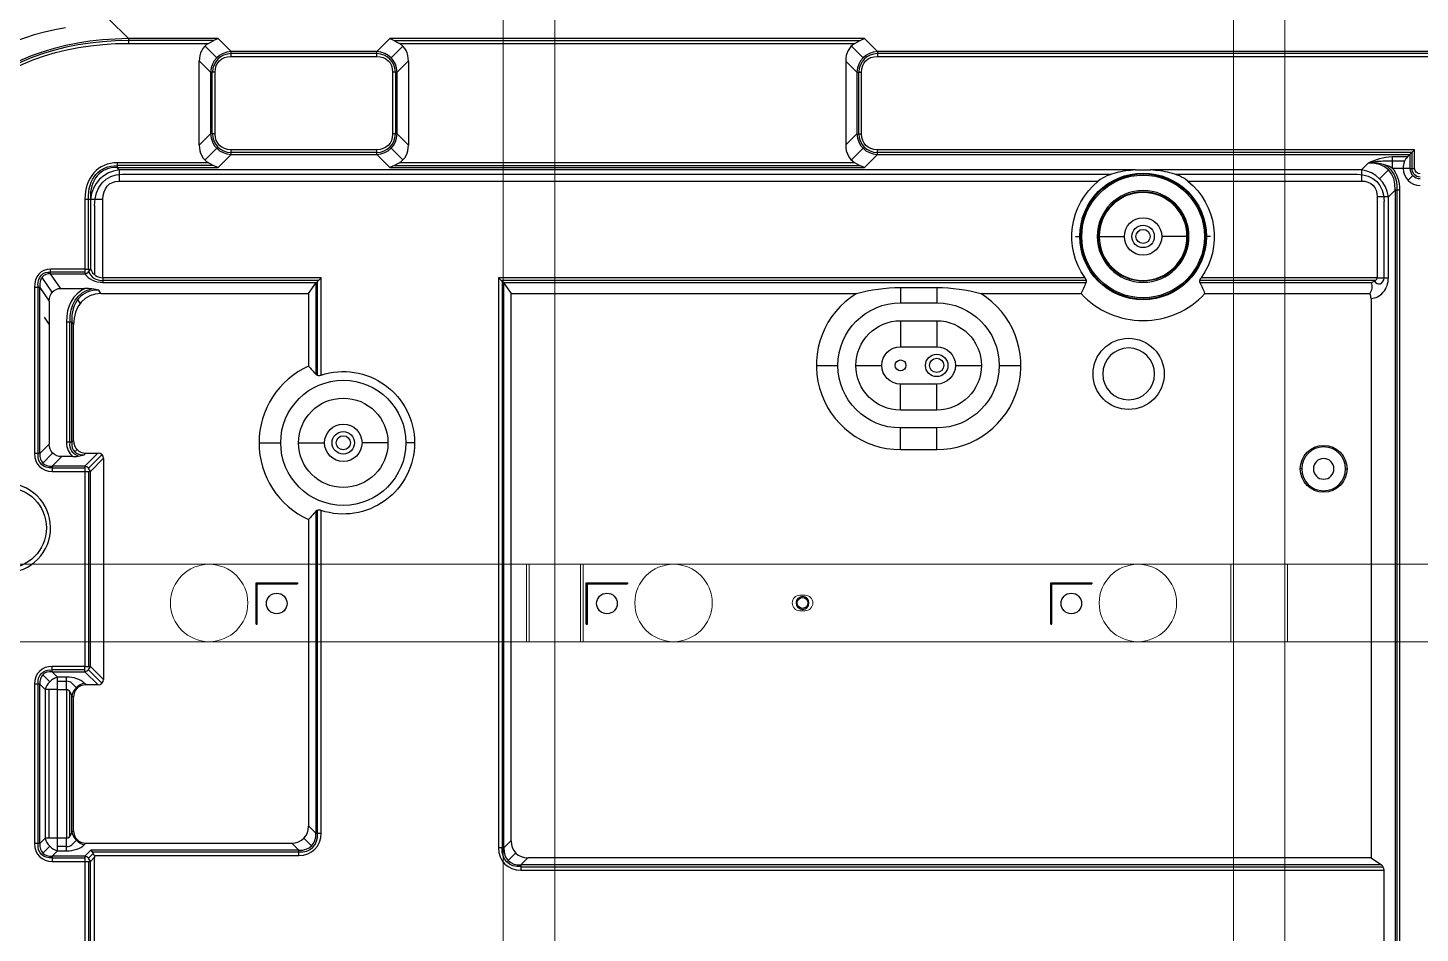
# Model space of a CAD drawing. Header units: millimetres. Extents: x 88 to 1316, y -3115 to -2187.
# Drawn here: x 261.8 to 531.7, y -2741.6 to -2566.1 of the extents above; entities that cross this region are included whole.
import ezdxf

# ---------------------------------------------------------------- set-up
doc = ezdxf.new("R2010")
doc.units = ezdxf.units.MM
doc.header["$LTSCALE"] = 46.255
doc.layers.get('0').update_dxf_attribs({"linetype": 'CONTINUOUS'})
doc.layers.add('1', color=7, linetype='CONTINUOUS', true_color=0xffffff)

# ---------------------------------------------------------------- blocks, each defined once
blk = doc.blocks.new('A$Cd3f30c15')
at = {"color": 3, "lineweight": 5}
for p, q in [((1082, 15), (0, 15)), ((171.5, 15), (171.5, 0)), ((172, 15), (172, 0)), ((182, 15), (182, 0)), ((182.5, 15), (182.5, 0)), ((308, 15), (308, 0)), ((308.5, 15), (308.5, 0)), ((318.5, 15), (318.5, 0)), ((319, 15), (319, 0)), ((224.5, 9), (225.5, 9)), ((224.5, 6), (225.5, 6)), ((1082, 0), (0, 0))]:
    blk.add_line(p, q, dxfattribs=at)
at = {"color": 3, "lineweight": 5, "extrusion": (0, 0, -1)}
for centre in [(-110, 7.5), (-200, 7.5), (-290, 7.5)]:
    blk.add_circle(centre, 7.5, dxfattribs=at)
at = {"color": 3, "lineweight": 5}
for centre, start, end in [((224.5, 7.5), 90, 270), ((225.5, 7.5), 270, 90)]:
    blk.add_arc(centre, 1.5, start, end, dxfattribs=at)
blk = doc.blocks.new('0001')
at = {"color": 1, "lineweight": 5}
for p, q in [((358.97, -2809.12), (358.97, -2305.12)), ((368.97, -2809.12), (368.97, -2305.12))]:
    blk.add_line(p, q, dxfattribs=at)

msp = doc.modelspace()

# ---------------------------------------------------------------- linework, layer by layer
at = {"layer": '1', "color": 7, "linetype": 'Continuous'}
for p, q in [((277.529, -2564.432), (281.329, -2568.233)), ((298.691, -2568.233), (281.329, -2568.233)), ((281.329, -2568.233), (281.329, -2569.152)), ((297.795, -2568.593), (281.329, -2568.593)), ((301.208, -2570.75), (298.691, -2568.233)), ((331.969, -2568.233), (329.452, -2570.75)), ((423.963, -2568.233), (331.969, -2568.233)), ((332.866, -2568.593), (423.066, -2568.593)), ((426.48, -2570.75), (423.963, -2568.233)), ((281.329, -2569.152), (296.774, -2569.152)), ((298.43, -2571.955), (296.185, -2569.71)), ((329.452, -2570.75), (301.208, -2570.75)), ((301.208, -2571.669), (301.208, -2570.75)), ((329.452, -2571.11), (301.208, -2571.11)), ((329.452, -2571.669), (329.452, -2570.75)), ((334.476, -2569.71), (332.23, -2571.955)), ((333.887, -2569.152), (422.045, -2569.152)), ((423.701, -2571.955), (421.456, -2569.71)), ((1120.085, -2570.75), (426.48, -2570.75)), ((426.48, -2570.75), (426.48, -2571.669)), ((1120.085, -2571.11), (426.48, -2571.11)), ((295.067, -2588.863), (295.067, -2572.576)), ((295.103, -2572.611), (297.225, -2574.734)), ((301.208, -2571.669), (329.452, -2571.669)), ((333.435, -2574.734), (335.558, -2572.611)), ((335.593, -2572.576), (335.593, -2588.863)), ((420.339, -2572.576), (420.339, -2588.863)), ((420.374, -2572.611), (422.497, -2574.734)), ((426.48, -2571.669), (1120.085, -2571.669)), ((297.225, -2574.734), (297.225, -2586.705)), ((298.144, -2574.734), (297.225, -2574.734)), ((297.584, -2586.705), (297.584, -2574.734)), ((298.144, -2586.705), (298.144, -2574.734)), ((332.516, -2574.734), (332.516, -2586.705)), ((333.435, -2574.734), (332.516, -2574.734)), ((333.076, -2574.734), (333.076, -2586.705)), ((333.435, -2586.705), (333.435, -2574.734)), ((422.497, -2574.734), (422.497, -2586.705)), ((422.497, -2574.734), (423.416, -2574.734)), ((422.856, -2586.705), (422.856, -2574.734)), ((423.416, -2586.705), (423.416, -2574.734)), ((297.225, -2586.705), (295.103, -2588.828)), ((298.144, -2586.705), (297.225, -2586.705)), ((333.435, -2586.705), (332.516, -2586.705)), ((335.558, -2588.828), (333.435, -2586.705)), ((422.497, -2586.705), (420.374, -2588.828)), ((422.497, -2586.705), (423.416, -2586.705)), ((298.43, -2589.484), (296.185, -2591.729)), ((329.452, -2589.77), (301.208, -2589.77)), ((301.208, -2590.689), (301.208, -2589.77)), ((329.452, -2590.329), (301.208, -2590.329)), ((329.452, -2590.689), (329.452, -2589.77)), ((334.476, -2591.729), (332.23, -2589.484)), ((423.701, -2589.484), (421.456, -2591.729)), ((530.599, -2589.77), (426.48, -2589.77)), ((426.48, -2590.689), (426.48, -2589.77)), ((529.989, -2590.329), (426.48, -2590.329)), ((529.679, -2590.689), (530.599, -2589.77)), ((530.039, -2590.379), (530.039, -2593.369)), ((530.599, -2593.369), (530.599, -2589.77)), ((296.774, -2592.287), (279.175, -2592.287)), ((279.175, -2592.287), (279.175, -2593.206)), ((297.795, -2592.846), (279.175, -2592.846)), ((298.691, -2593.206), (301.208, -2590.689)), ((301.208, -2590.689), (329.452, -2590.689)), ((329.452, -2590.689), (331.969, -2593.206)), ((332.866, -2592.846), (423.066, -2592.846)), ((422.045, -2592.287), (333.887, -2592.287)), ((423.963, -2593.206), (426.48, -2590.689)), ((426.48, -2590.689), (529.679, -2590.689)), ((521.609, -2592.367), (520.291, -2593.685)), ((528.582, -2592.007), (524.45, -2592.007)), ((529.15, -2591.168), (526.263, -2591.168)), ((526.263, -2591.168), (526.263, -2593.313)), ((529.679, -2590.689), (529.2, -2591.168)), ((529.679, -2590.689), (529.679, -2593.369)), ((279.175, -2593.206), (298.691, -2593.206)), ((279.504, -2593.685), (279.175, -2593.206)), ((476.464, -2593.685), (279.504, -2593.685)), ((279.504, -2593.685), (279.504, -2595.83)), ((280.082, -2594.525), (471.733, -2594.525)), ((331.969, -2593.206), (423.963, -2593.206)), ((520.291, -2593.685), (479.466, -2593.685)), ((484.199, -2594.525), (519.452, -2594.525)), ((520.291, -2593.685), (520.291, -2595.83)), ((525.526, -2593.659), (523.799, -2595.387)), ((526.263, -2593.313), (528.311, -2593.313)), ((528.361, -2593.313), (528.361, -2593.369)), ((529.679, -2593.369), (528.411, -2593.369)), ((530.261, -2594.774), (529.364, -2595.671)), ((529.679, -2593.369), (530.599, -2593.369)), ((279.504, -2595.83), (469.241, -2595.83)), ((486.691, -2595.83), (520.291, -2595.83)), ((525.5, -2598.894), (526.818, -2597.576)), ((526.818, -2597.576), (526.818, -2812.827)), ((527.738, -2597.576), (526.818, -2597.576)), ((527.178, -2597.576), (527.178, -2812.827)), ((527.738, -2812.827), (527.738, -2597.576)), ((272.906, -2599.374), (272.906, -2612.898)), ((272.906, -2599.374), (273.945, -2599.374)), ((273.599, -2612.898), (273.599, -2599.374)), ((273.945, -2599.374), (273.945, -2612.898)), ((273.945, -2599.374), (276.37, -2599.374)), ((274.754, -2600.547), (274.754, -2613.96)), ((276.37, -2614.576), (276.37, -2599.374)), ((523.355, -2598.894), (523.355, -2614.576)), ((525.5, -2598.894), (523.355, -2598.894)), ((524.661, -2614.576), (524.661, -2599.734)), ((525.5, -2614.576), (525.5, -2598.894)), ((464.882, -2606.57), (465.689, -2606.57)), ((469.454, -2606.57), (474.289, -2606.57)), ((486.478, -2606.57), (481.643, -2606.57)), ((491.05, -2606.57), (490.243, -2606.57)), ((264.54, -2614.534), (266.496, -2617.377)), ((272.906, -2612.898), (266.24, -2612.898)), ((266.24, -2613.817), (266.24, -2612.898)), ((266.24, -2613.457), (272.906, -2613.457)), ((268.158, -2616.605), (266.24, -2613.817)), ((266.24, -2613.817), (272.906, -2613.817)), ((272.906, -2612.898), (273.945, -2612.898)), ((272.906, -2612.898), (272.906, -2613.817)), ((318.675, -2614.576), (276.37, -2614.576)), ((276.37, -2614.576), (276.37, -2615.495)), ((317.756, -2615.495), (318.675, -2614.576)), ((318.675, -2633.398), (318.675, -2614.576)), ((466.668, -2614.576), (353.057, -2614.576)), ((353.057, -2614.576), (353.976, -2615.495)), ((353.057, -2614.576), (353.057, -2725.099)), ((523.355, -2614.576), (489.263, -2614.576)), ((523.355, -2614.576), (525.5, -2614.576)), ((263.106, -2616.441), (263.106, -2648.672)), ((264.145, -2616.441), (263.106, -2616.441)), ((263.799, -2615.987), (263.799, -2648.672)), ((264.145, -2616.441), (265.964, -2619.085)), ((264.145, -2648.672), (264.145, -2616.441)), ((268.187, -2616.646), (272.903, -2616.646)), ((275.986, -2617.612), (275.569, -2617.006)), ((318.066, -2615.135), (276.37, -2615.135)), ((276.37, -2615.495), (317.706, -2615.495)), ((316.251, -2617.653), (317.636, -2615.639)), ((317.636, -2615.689), (317.636, -2633.241)), ((317.983, -2633.448), (317.983, -2615.319)), ((466.94, -2615.135), (353.668, -2615.135)), ((353.749, -2615.32), (353.749, -2725.099)), ((354.027, -2615.495), (466.915, -2615.495)), ((354.096, -2615.639), (355.481, -2617.653)), ((354.096, -2725.099), (354.096, -2615.69)), ((430.966, -2616.45), (437.966, -2616.45)), ((430.966, -2616.5), (430.966, -2619.393)), ((437.966, -2616.5), (437.966, -2619.393)), ((522.969, -2615.135), (488.991, -2615.135)), ((489.016, -2615.495), (522.156, -2615.495)), ((265.993, -2619.126), (265.993, -2623.602)), ((271.948, -2619.487), (271.493, -2618.826)), ((276.014, -2617.653), (316.251, -2617.653)), ((316.251, -2617.653), (316.251, -2631.693)), ((355.481, -2617.653), (422.438, -2617.653)), ((355.481, -2723.713), (355.481, -2617.653)), ((430.966, -2619.443), (437.966, -2619.443)), ((446.494, -2617.653), (465.983, -2617.653)), ((489.949, -2617.653), (521.94, -2617.653)), ((522.144, -2618.576), (522.144, -2727.004)), ((265.964, -2623.561), (265.04, -2622.217)), ((265.993, -2623.602), (265.993, -2646.824)), ((269.3, -2623.173), (269.3, -2646.478)), ((270.339, -2623.173), (269.3, -2623.173)), ((269.993, -2646.478), (269.993, -2623.173)), ((270.339, -2646.478), (270.339, -2623.173)), ((270.339, -2623.173), (270.657, -2623.635)), ((270.686, -2646.132), (270.686, -2623.677)), ((430.966, -2622.908), (437.966, -2622.908)), ((430.966, -2622.958), (430.966, -2627.893)), ((437.966, -2622.958), (437.966, -2627.893)), ((430.966, -2627.943), (437.966, -2627.943)), ((414.694, -2631.57), (418.789, -2631.57)), ((422.354, -2631.57), (427.289, -2631.57)), ((441.643, -2631.57), (446.578, -2631.57)), ((450.143, -2631.57), (454.238, -2631.57)), ((437.966, -2635.197), (430.966, -2635.197)), ((430.966, -2640.182), (430.966, -2635.247)), ((437.966, -2640.182), (437.966, -2635.247)), ((437.966, -2640.232), (430.966, -2640.232)), ((437.966, -2643.697), (430.966, -2643.697)), ((430.966, -2647.842), (430.966, -2643.747)), ((437.966, -2647.842), (437.966, -2643.747)), ((265.957, -2646.86), (264.145, -2648.672)), ((270.339, -2646.478), (269.3, -2646.478)), ((270.65, -2646.167), (270.339, -2646.478)), ((306.694, -2646.57), (310.789, -2646.57)), ((314.354, -2646.57), (319.289, -2646.57)), ((331.578, -2646.57), (326.643, -2646.57)), ((336.721, -2646.57), (335.143, -2646.57)), ((264.145, -2648.672), (263.106, -2648.672)), ((264.731, -2650.511), (266.635, -2648.608)), ((266.57, -2651.097), (268.382, -2649.285)), ((270.581, -2649.249), (268.418, -2649.249)), ((271.327, -2647.915), (270.925, -2648.318)), ((272.764, -2648.903), (273.075, -2648.592)), ((275.411, -2648.592), (272.906, -2651.097)), ((273.11, -2648.556), (275.446, -2648.556)), ((276.16, -2648.882), (273.563, -2651.479)), ((273.945, -2652.136), (276.45, -2649.631)), ((276.486, -2649.596), (276.486, -2692.443)), ((430.966, -2647.892), (437.966, -2647.892)), ((272.906, -2651.097), (266.57, -2651.097)), ((266.57, -2651.097), (266.57, -2652.136)), ((266.57, -2651.443), (272.906, -2651.443)), ((266.57, -2652.136), (272.906, -2652.136)), ((272.906, -2651.097), (272.906, -2652.136)), ((272.906, -2652.136), (272.906, -2689.903)), ((272.906, -2652.136), (273.945, -2652.136)), ((273.599, -2652.136), (273.599, -2689.903)), ((273.945, -2689.903), (273.945, -2652.136)), ((508.666, -2651.619), (508.477, -2651.619)), ((517.266, -2651.619), (517.455, -2651.619)), ((317.636, -2659.9), (317.636, -2722.251)), ((317.983, -2722.251), (317.983, -2659.693)), ((318.675, -2722.251), (318.675, -2659.742)), ((316.251, -2661.447), (316.251, -2720.866)), ((306.066, -2681.719), (306.066, -2673.719)), ((306.066, -2673.719), (314.066, -2673.719)), ((306.266, -2673.919), (314.066, -2673.919)), ((306.266, -2681.719), (306.266, -2673.919)), ((314.066, -2673.719), (314.066, -2673.919)), ((370.066, -2673.719), (378.066, -2673.719)), ((370.066, -2681.719), (370.066, -2673.719)), ((370.266, -2681.719), (370.266, -2673.919)), ((370.266, -2673.919), (378.066, -2673.919)), ((378.066, -2673.719), (378.066, -2673.919)), ((460.066, -2681.719), (460.066, -2673.719)), ((460.066, -2673.719), (468.066, -2673.719)), ((460.266, -2673.919), (468.066, -2673.919)), ((460.266, -2681.719), (460.266, -2673.919)), ((468.066, -2673.719), (468.066, -2673.919)), ((306.066, -2681.719), (306.266, -2681.719)), ((370.066, -2681.719), (370.266, -2681.719)), ((460.066, -2681.719), (460.266, -2681.719)), ((272.906, -2689.903), (266.57, -2689.903)), ((266.57, -2690.942), (266.57, -2689.903)), ((272.906, -2689.903), (273.945, -2689.903)), ((272.906, -2690.942), (272.906, -2689.903)), ((276.45, -2692.408), (273.945, -2689.903)), ((264.731, -2691.527), (266.076, -2692.873)), ((272.906, -2690.596), (266.57, -2690.596)), ((267.609, -2691.981), (266.57, -2690.942)), ((266.57, -2690.942), (272.906, -2690.942)), ((269.3, -2691.981), (267.609, -2691.981)), ((267.609, -2694.406), (267.609, -2691.981)), ((267.609, -2692.79), (269.3, -2692.79)), ((269.3, -2694.406), (269.3, -2691.981)), ((272.906, -2690.942), (275.411, -2693.447)), ((276.16, -2693.157), (273.563, -2690.56)), ((263.106, -2693.367), (263.106, -2724.272)), ((264.145, -2693.367), (263.106, -2693.367)), ((263.799, -2693.367), (263.799, -2724.272)), ((264.145, -2724.272), (264.145, -2693.367)), ((264.145, -2693.367), (265.184, -2694.406)), ((265.184, -2694.406), (265.184, -2723.233)), ((267.609, -2694.406), (265.184, -2694.406)), ((265.993, -2723.233), (265.993, -2694.406)), ((267.609, -2694.406), (269.3, -2694.406)), ((267.609, -2723.233), (267.609, -2694.406)), ((269.3, -2694.406), (269.3, -2723.233)), ((269.993, -2722.809), (269.993, -2694.829)), ((270.339, -2722.078), (270.339, -2695.561)), ((270.339, -2695.561), (270.65, -2695.872)), ((270.35, -2693.147), (271.327, -2694.124)), ((273.075, -2693.447), (272.764, -2693.136)), ((275.446, -2693.482), (273.11, -2693.482)), ((270.686, -2721.732), (270.686, -2695.907)), ((270.65, -2721.767), (270.339, -2722.078)), ((317.636, -2722.251), (316.286, -2720.901)), ((317.636, -2722.251), (318.675, -2722.251)), ((264.145, -2724.272), (263.106, -2724.272)), ((265.184, -2723.233), (264.145, -2724.272)), ((266.076, -2724.766), (264.731, -2726.111)), ((267.609, -2723.233), (265.184, -2723.233)), ((269.3, -2723.233), (267.609, -2723.233)), ((267.609, -2725.658), (267.609, -2723.233)), ((269.3, -2724.849), (267.609, -2724.849)), ((269.3, -2725.658), (269.3, -2723.233)), ((271.327, -2723.515), (270.35, -2724.492)), ((272.764, -2724.503), (273.075, -2724.192)), ((273.11, -2724.156), (312.96, -2724.156)), ((312.995, -2724.192), (314.345, -2725.542)), ((315.367, -2723.273), (316.809, -2724.715)), ((354.096, -2725.099), (353.057, -2725.099)), ((354.096, -2725.099), (355.446, -2723.748)), ((266.57, -2726.697), (267.609, -2725.658)), ((272.906, -2726.697), (266.57, -2726.697)), ((266.57, -2726.697), (266.57, -2727.736)), ((266.57, -2727.043), (272.906, -2727.043)), ((266.57, -2727.736), (272.906, -2727.736)), ((267.609, -2725.658), (269.3, -2725.658)), ((274.061, -2725.542), (272.906, -2726.697)), ((272.906, -2726.697), (272.906, -2727.736)), ((272.906, -2727.736), (272.906, -2765.503)), ((272.906, -2727.736), (273.945, -2727.736)), ((273.563, -2727.079), (274.48, -2726.162)), ((273.599, -2727.736), (273.599, -2765.503)), ((273.945, -2727.736), (274.718, -2726.963)), ((273.945, -2765.503), (273.945, -2727.736)), ((314.345, -2725.542), (274.061, -2725.542)), ((314.345, -2725.889), (274.422, -2725.889)), ((274.753, -2726.581), (314.345, -2726.581)), ((274.754, -2766.311), (274.754, -2726.928)), ((314.345, -2726.581), (314.345, -2725.542)), ((354.923, -2727.562), (356.365, -2726.12)), ((358.737, -2727.039), (357.387, -2728.39)), ((522.144, -2727.004), (358.772, -2727.004)), ((522.144, -2727.004), (524.157, -2728.39)), ((524.105, -2728.39), (357.387, -2728.39)), ((357.387, -2728.39), (357.387, -2729.429)), ((357.387, -2728.736), (524.424, -2728.736)), ((357.387, -2729.429), (524.609, -2729.429)), ((524.661, -2766.658), (524.661, -2729.429))]:
    msp.add_line(p, q, dxfattribs=at)
for centre, radius in [((477.966, -2606.57), 12.127), ((477.966, -2606.57), 11.894), ((477.966, -2606.57), 8.662), ((475.166, -2633.219), 6.9), ((257.566, -2663.069), 7.88), ((310.066, -2677.719), 2), ((374.066, -2677.719), 2), ((411.966, -2677.619), 1.05), ((464.066, -2677.719), 2)]:
    msp.add_circle(centre, radius, dxfattribs=at)
at = {"layer": '1', "color": 7, "linetype": 'Continuous', "extrusion": (0, 0, -1)}
for centre, radius in [((-477.966, -2606.57), 8.895), ((-475.166, -2633.219), 5.025), ((-411.966, -2677.619), 1.25)]:
    msp.add_circle(centre, radius, dxfattribs=at)
for centre, radius, start, end in [((-477.966, -2606.57), 12.277, 360, 180), ((-531.666, -2593.369), 1.067, 270, 0), ((-477.966, -2606.57), 13.805, 324.55501, 51.07304), ((-477.966, -2606.57), 13.805, 128.92696, 215.44499), ((-477.966, -2606.57), 3.627, 0, 180), ((-477.966, -2606.57), 12.277, 180, 360), ((-477.966, -2606.57), 3.627, 180, 360), ((-477.966, -2606.57), 2.175, 0, 180), ((-477.966, -2606.57), 2.175, 180, 0), ((-477.966, -2606.57), 1.375, 0, 180), ((-477.966, -2606.57), 1.375, 180, 0), ((-430.966, -2631.57), 12.127, 270, 90), ((-437.966, -2631.57), 12.127, 90, 270), ((-430.966, -2631.57), 8.662, 270, 90), ((-437.966, -2631.57), 8.662, 90, 270), ((-430.966, -2631.57), 3.627, 270, 90), ((-437.966, -2631.57), 3.627, 90, 270), ((-430.966, -2631.57), 1.05, 0, 180), ((-437.966, -2631.57), 2.175, 0, 180), ((-437.966, -2631.57), 1.375, 0, 180), ((-322.966, -2646.57), 13.805, 71.89274, 180), ((-430.966, -2631.57), 1.05, 180, 0), ((-437.966, -2631.57), 2.175, 180, 0), ((-437.966, -2631.57), 1.375, 180, 0), ((-322.966, -2646.57), 12.127, 0, 180), ((-322.966, -2646.57), 8.662, 0, 180), ((-322.966, -2646.57), 3.627, 0, 180), ((-322.966, -2646.57), 12.127, 180, 0), ((-322.966, -2646.57), 8.662, 180, 360), ((-322.966, -2646.57), 13.805, 180, 288.10726), ((-322.966, -2646.57), 3.627, 180, 360), ((-322.966, -2646.57), 2.175, 0, 180), ((-322.966, -2646.57), 2.175, 180, 0), ((-322.966, -2646.57), 1.375, 0, 180), ((-322.966, -2646.57), 1.375, 180, 0), ((-512.966, -2651.619), 4.539, 0, 180), ((-512.966, -2651.619), 4.539, 180, 0)]:
    msp.add_arc(centre, radius, start, end, dxfattribs=at)
at = {"layer": '1', "color": 7, "linetype": 'Continuous'}
for centre, radius, start, end in [((531.666, -2593.369), 3.305, 180, 270), ((531.666, -2593.369), 1.987, 180, 270), ((531.666, -2593.369), 1.627, 180, 270), ((477.966, -2606.57), 8.512, 0, 180), ((477.966, -2606.57), 8.512, 180, 0), ((430.966, -2631.57), 16.322, 121.49963, 270), ((437.966, -2631.57), 16.322, 270, 58.50037), ((477.966, -2606.57), 16.322, 222.7647, 317.2353), ((322.966, -2646.57), 16.322, 114.2944, 180), ((322.966, -2646.57), 16.322, 180, 245.7056), ((512.966, -2651.619), 4.25, 0, 180), ((512.966, -2651.619), 2, 0, 180), ((512.966, -2651.619), 4.25, 180, 0), ((512.966, -2651.619), 2, 180, 0)]:
    msp.add_arc(centre, radius, start, end, dxfattribs=at)
for centre, major_axis, ratio, start_param, end_param in [((310.431, -2642.684), (64.961, -64.961), 0.6444005, 2.70693, 3.7140214), ((312.612, -2644.866), (-64.191, 64.191), 0.6521302, 5.7107566, 6.8556141), ((313.619, -2645.873), (64.961, -64.961), 0.6444005, 2.5742809, 3.7089045), ((301.855, -2575.381), (-5.706, 5.706), 0.6444005, 6.1196374, 6.8556141), ((303.366, -2576.891), (-4.936, 4.936), 0.7449216, 5.7107566, 6.8556141), ((304.373, -2577.898), (-5.706, 5.706), 0.6444005, 5.7697667, 6.7966039), ((327.294, -2576.891), (4.936, 4.936), 0.7449216, 5.7107566, 6.8556141), ((326.288, -2577.898), (-5.706, -5.706), 0.6444005, 2.6281741, 3.6550112), ((328.805, -2575.381), (-5.706, -5.706), 0.6444005, 2.5691639, 3.3051406), ((427.127, -2575.381), (-5.706, 5.706), 0.6444005, 6.1196374, 6.8556141), ((428.638, -2576.891), (-4.936, 4.936), 0.7449216, 5.7107566, 6.8556141), ((429.644, -2577.898), (-5.706, 5.706), 0.6444005, 5.7697667, 6.7966039), ((303.366, -2584.548), (4.936, 4.936), 0.7449216, 2.5691639, 3.7140214), ((304.373, -2583.541), (-5.706, -5.706), 0.6444005, 5.7697667, 6.7966039), ((327.294, -2584.548), (-4.936, 4.936), 0.7449216, 2.5691639, 3.7140214), ((326.288, -2583.541), (-5.706, 5.706), 0.6444005, 2.6281741, 3.6550113), ((428.638, -2584.548), (4.936, 4.936), 0.7449216, 2.5691639, 3.7140214), ((429.644, -2583.541), (-5.706, -5.706), 0.6444005, 5.7697667, 6.7966039), ((301.855, -2586.058), (-5.706, -5.706), 0.6444005, 5.7107566, 6.4467333), ((328.805, -2586.058), (-5.706, 5.706), 0.6444005, 2.9780447, 3.7140214), ((427.127, -2586.058), (-5.706, -5.706), 0.6444005, 5.7107566, 6.4467333), ((282.144, -2602.73), (6.473, -9.407), 0.7005829, 2.6924139, 3.9360092), ((282.144, -2602.73), (-5.996, 8.715), 0.6428216, 5.8340066, 7.0776019), ((517.294, -2601.891), (8.232, 8.232), 0.5841242, 5.7107566, 6.8556141), ((530.71, -2593.313), (0, 2.8), 0.8390996, 0.6981317, 1.5707963), ((280.989, -2601.052), (-4.348, 6.32), 0.8864366, 5.8340066, 7.0776019), ((518.134, -2601.052), (5.665, 5.665), 0.8487649, 5.7107566, 6.8556141), ((517.294, -2601.891), (-8.778, -8.778), 0.6444005, 2.5691639, 3.1070755), ((267.725, -2618.119), (3.236, -4.704), 0.7005829, 2.6924139, 3.9360092), ((267.725, -2618.119), (-2.76, 4.011), 0.5750867, 5.8340066, 7.0776019), ((272.906, -2612.898), (0.989, 0.68), 0.7005829, 4.2632101, 5.5068056), ((276.37, -2612.139), (4, 0), 0.8390996, 3.6651916, 4.712389), ((276.37, -2612.786), (2.8, 0), 0.8390996, 3.3873748, 4.712389), ((276.37, -2611.219), (0, 3.356), 0.8342275, 2.0943953, 3.1415927), ((522.144, -2614.576), (0, 4), 0.8390996, 3.141544, 4.712389), ((519.999, -2614.576), (3.356, 0), 0.3575261, 5.4105207, 6.2831853), ((523.654, -2614.576), (0, 1.2), 0.8390996, 2.1488827, 4.712389), ((278.538, -2626.53), (6.473, -9.407), 0.7005829, 3.0212522, 3.9360092), ((278.538, -2626.53), (-5.996, 8.715), 0.6428216, 5.8340066, 7.0776019), ((318.675, -2616.142), (1.2, 0), 0.8390996, 2.443461, 2.6179939), ((353.057, -2616.142), (1.2, 0), 0.8390996, 0.5235988, 0.6981317), ((278.538, -2626.53), (5.502, -7.996), 0.7005829, 2.6924139, 3.9360092), ((273.919, -2645.323), (3.651, 3.651), 0.7745967, 2.4825346, 3.2458397), ((273.919, -2645.323), (2.994, 2.994), 0.6612411, 2.4825346, 3.8006507), ((273.919, -2645.323), (2.556, 2.556), 0.7745967, 2.4825346, 3.8006507), ((267.725, -2647.517), (-3.651, -3.651), 0.7745967, 5.6241273, 6.9422433), ((267.725, -2647.517), (2.994, 2.994), 0.6612411, 2.4825346, 3.8006507), ((275.1, -2649.942), (1.095, 1.095), 0.7745967, 5.6241273, 6.9422433), ((272.906, -2652.136), (-0.849, 0.849), 0.7745967, 4.0533309, 5.371447), ((267.725, -2694.522), (3.651, -3.651), 0.7745967, 2.4825346, 3.8006507), ((272.906, -2689.903), (0.849, 0.849), 0.7745967, 4.0533309, 5.371447), ((267.725, -2694.522), (-2.994, 2.994), 0.6612411, 5.6241273, 6.9422433), ((267.609, -2694.406), (1.98, 1.98), 0.7745967, 0.9117383, 2.2298544), ((269.3, -2694.291), (4, 0), 0.5773503, 0.5235988, 1.5707963), ((269.3, -2693.482), (1.2, 0), 0.5773503, 0.505919, 1.5707963), ((275.1, -2692.097), (1.095, -1.095), 0.7745967, 5.6241273, 6.9422433), ((269.3, -2696.716), (0, 2.309), 0.5196152, 5.2359878, 6.2831853), ((272.764, -2695.561), (-1.98, -1.98), 0.7745967, 4.0533309, 5.371447), ((273.919, -2696.716), (-2.556, 2.556), 0.7745967, 5.6241273, 6.9422433), ((269.3, -2720.923), (0, 2.309), 0.5196152, 3.1415927, 4.1887902), ((272.764, -2722.078), (1.98, -1.98), 0.7745967, 4.0533309, 5.371447), ((273.919, -2720.923), (2.556, 2.556), 0.7745967, 2.4825346, 3.8006507), ((311.863, -2719.769), (-3.469, 3.469), 0.7745967, 2.4825346, 3.8006507), ((312.902, -2720.808), (-3.907, 3.907), 0.687726, 2.4825346, 3.8006507), ((312.902, -2720.808), (-4.564, 4.564), 0.7745967, 2.4825346, 3.8006507), ((313.595, -2721.501), (-3.469, 3.469), 0.7745967, 2.4017523, 3.881433), ((267.725, -2723.117), (-3.651, -3.651), 0.7745967, 5.6241273, 6.9422433), ((267.725, -2723.117), (2.994, 2.994), 0.6612411, 2.4825346, 3.8006507), ((267.609, -2723.233), (-1.98, 1.98), 0.7745967, 0.9117383, 2.2298544), ((269.3, -2724.156), (1.2, 0), 0.5773503, 4.712389, 5.7772664), ((269.3, -2723.348), (4, 0), 0.5773503, 4.712389, 5.7595865), ((358.83, -2723.655), (4.564, 4.564), 0.7745967, 2.4825346, 3.8006507), ((358.83, -2723.655), (3.907, 3.907), 0.687726, 2.4825346, 3.8006507), ((359.869, -2722.616), (3.469, 3.469), 0.7745967, 2.4825346, 3.8006507), ((272.906, -2727.736), (-0.849, 0.849), 0.7745967, 4.0533309, 5.371447), ((274.061, -2726.581), (-0.488, 1.177), 0.4744979, 4.5183192, 5.5655168), ((523.654, -2729.429), (0, 1.2), 0.8390996, 4.712389, 5.7595865)]:
    msp.add_ellipse(centre, major_axis=major_axis, ratio=ratio, start_param=start_param, end_param=end_param, dxfattribs=at)
at = {"layer": '1', "color": 7, "linetype": 'Continuous', "extrusion": (0, 0, -1)}
for centre, major_axis, ratio, start_param, end_param in [((312.612, -2644.866), (63.644, -63.644), 0.6444005, 2.5691639, 3.7140214), ((303.366, -2576.891), (-4.389, 4.389), 0.6444005, 5.7107566, 6.8556141), ((327.294, -2576.891), (-4.389, -4.389), 0.6444005, 2.5691639, 3.7140214), ((428.638, -2576.891), (-4.389, 4.389), 0.6444005, 5.7107566, 6.8556141), ((303.366, -2584.548), (-4.389, -4.389), 0.6444005, 5.7107566, 6.8556141), ((327.294, -2584.548), (-4.389, 4.389), 0.6444005, 2.5691639, 3.7140214), ((428.638, -2584.548), (-4.389, -4.389), 0.6444005, 5.7107566, 6.8556141), ((281.451, -2601.723), (5.502, -7.996), 0.7005829, 2.2878469, 3.6238738), ((518.301, -2600.884), (-7.462, -7.462), 0.6444005, 2.9559112, 3.7580905), ((282.606, -2603.401), (5.502, -7.996), 0.7005829, 2.3473981, 3.5907714), ((515.784, -2603.401), (-7.462, -7.462), 0.6444005, 2.5691639, 3.7140214), ((280.989, -2601.052), (3.236, -4.704), 0.7005829, 2.3471761, 3.5907714), ((518.134, -2601.052), (-4.389, -4.389), 0.6444005, 2.5691639, 3.7140214), ((267.032, -2617.112), (2.265, -3.293), 0.7005829, 2.33293, 3.6705948), ((269.226, -2620.301), (2.265, -3.293), 0.7005829, 2.3471761, 3.5907714), ((277.845, -2625.523), (5.502, -7.996), 0.7005829, 2.2878443, 3.4341438), ((269.226, -2646.016), (-2.556, -2.556), 0.7745967, 5.6241273, 6.9422433), ((273.226, -2646.016), (2.556, 2.556), 0.7745967, 2.7451165, 3.9099834), ((267.032, -2648.21), (-2.556, -2.556), 0.7745967, 5.514809, 7.0515616), ((267.032, -2693.829), (2.556, -2.556), 0.7745967, 2.3732164, 3.909969), ((267.032, -2723.81), (-2.556, -2.556), 0.7745967, 5.514809, 7.0515616), ((358.137, -2724.348), (3.469, 3.469), 0.7745967, 2.4017523, 3.881433), ((273.368, -2727.274), (1.095, 1.095), 0.7745967, 0.3881395, 0.659058)]:
    msp.add_ellipse(centre, major_axis=major_axis, ratio=ratio, start_param=start_param, end_param=end_param, dxfattribs=at)
at = {"layer": '1', "color": 7, "linetype": 'Continuous'}
for points in [[(296.824, -2569.152), (297.443, -2568.786), (298.069, -2568.451), (298.691, -2568.233)], [(331.969, -2568.233), (332.592, -2568.451), (333.217, -2568.786), (333.836, -2569.152)], [(422.096, -2569.152), (422.715, -2568.786), (423.34, -2568.451), (423.963, -2568.233)], [(298.691, -2593.206), (298.069, -2592.988), (297.443, -2592.653), (296.824, -2592.287)], [(333.836, -2592.287), (333.217, -2592.653), (332.592, -2592.988), (331.969, -2593.206)], [(423.963, -2593.206), (423.34, -2592.988), (422.715, -2592.653), (422.096, -2592.287)], [(526.263, -2591.168), (524.54, -2591.168), (522.973, -2591.719), (521.609, -2592.367)], [(526.263, -2593.313), (524.847, -2592.509), (523.207, -2592.203), (521.609, -2592.367)], [(524.449, -2592.007), (523.472, -2592.007), (522.523, -2592.165), (521.611, -2592.367)], [(476.516, -2593.685), (477.479, -2593.631), (478.453, -2593.631), (479.416, -2593.685)], [(275.569, -2617.006), (274.718, -2616.799), (273.822, -2616.646), (272.903, -2616.646)], [(422.438, -2617.653), (425.135, -2616.892), (428.004, -2616.45), (430.966, -2616.45)], [(437.966, -2616.45), (440.921, -2616.45), (443.794, -2616.891), (446.494, -2617.653)], [(465.983, -2617.653), (466.298, -2616.931), (466.625, -2616.212), (466.967, -2615.495)], [(488.965, -2615.495), (489.307, -2616.212), (489.634, -2616.931), (489.949, -2617.653)], [(522.156, -2615.495), (522.389, -2616.204), (522.306, -2616.966), (521.94, -2617.653)], [(316.251, -2631.693), (316.713, -2632.222), (317.175, -2632.754), (317.636, -2633.291)], [(317.636, -2659.849), (317.175, -2660.386), (316.713, -2660.918), (316.251, -2661.447)]]:
    msp.add_open_spline(points, degree=3, dxfattribs=at)
for points, knots in [([(476.516, -2593.685), (475.233, -2593.757), (473.981, -2593.92), (471.535, -2594.554), (470.305, -2595.012), (469.292, -2595.83)], [0, 0, 0, 0, 0.5, 0.5, 1, 1, 1, 1]), ([(486.64, -2595.83), (485.633, -2595.017), (484.413, -2594.559), (481.95, -2593.919), (480.688, -2593.757), (479.416, -2593.685)], [0, 0, 0, 0, 0.5, 0.5, 1, 1, 1, 1]), ([(466.967, -2615.495), (466.987, -2615.453), (467, -2615.406), (467.014, -2615.288), (467.009, -2615.213), (466.976, -2615.065), (466.95, -2614.99), (466.867, -2614.802), (466.8, -2614.69), (466.723, -2614.582), (466.721, -2614.579), (466.719, -2614.576)], [0, 0, 0, 0, 0.1830305, 0.1830305, 0.4188103, 0.4188103, 0.6431004, 0.6431004, 0.9907891, 0.9907891, 1, 1, 1, 1]), ([(489.213, -2614.576), (489.157, -2614.654), (489.105, -2614.736), (489.015, -2614.908), (488.976, -2615), (488.931, -2615.163), (488.921, -2615.238), (488.924, -2615.373), (488.938, -2615.435), (488.963, -2615.491), (488.964, -2615.493), (488.965, -2615.495)], [0, 0, 0, 0, 0.2592438, 0.2592438, 0.5318751, 0.5318751, 0.7607709, 0.7607709, 0.990038, 0.990038, 1, 1, 1, 1]), ([(522.144, -2618.576), (522.144, -2618.308), (522.091, -2618.037), (521.979, -2617.742), (521.96, -2617.697), (521.94, -2617.653)], [0, 0, 0, 0, 0.8479682, 0.8479682, 1, 1, 1, 1]), ([(317.636, -2633.291), (317.679, -2633.341), (317.732, -2633.386), (317.875, -2633.469), (317.974, -2633.502), (318.177, -2633.53), (318.282, -2633.529), (318.482, -2633.503), (318.581, -2633.479), (318.675, -2633.449)], [0, 0, 0, 0, 0.2283038, 0.2283038, 0.521192, 0.521192, 0.7717807, 0.7717807, 1, 1, 1, 1]), ([(270.581, -2649.249), (270.926, -2649.249), (271.272, -2649.217), (272.002, -2649.102), (272.386, -2649.009), (272.757, -2648.905), (272.76, -2648.904), (272.764, -2648.903)], [0, 0, 0, 0, 0.4478811, 0.4478811, 0.9946517, 0.9946517, 1, 1, 1, 1]), ([(250.92, -2668.652), (249.444, -2666.896), (248.721, -2664.566), (249.117, -2660.056), (250.233, -2657.891), (253.742, -2654.948), (256.068, -2654.224), (260.583, -2654.621), (262.758, -2655.755), (265.669, -2659.221), (266.412, -2661.543), (266.015, -2666.101), (264.884, -2668.26), (261.41, -2671.175), (259.071, -2671.912), (254.563, -2671.522), (252.395, -2670.409), (250.92, -2668.652)], [0, 0, 0, 0, 0.125, 0.125, 0.25, 0.25, 0.375, 0.375, 0.5, 0.5, 0.625, 0.625, 0.75, 0.75, 0.875, 0.875, 1, 1, 1, 1]), ([(318.675, -2659.691), (318.607, -2659.669), (318.536, -2659.651), (318.36, -2659.618), (318.253, -2659.61), (318.062, -2659.622), (317.976, -2659.64), (317.825, -2659.696), (317.759, -2659.735), (317.68, -2659.802), (317.657, -2659.825), (317.636, -2659.849)], [0, 0, 0, 0, 0.1663013, 0.1663013, 0.4189193, 0.4189193, 0.6539481, 0.6539481, 0.890852, 0.890852, 1, 1, 1, 1])]:
    msp.add_open_spline(points, degree=3, knots=knots, dxfattribs=at)

# ---------------------------------------------------------------- block references
at = {"color": 3, "lineweight": 5}
for name, p in [('0001', (-5, 0)), ('0001', (136.5, 0)), ('A$Cd3f30c15', (186.966, -2685.119))]:
    msp.add_blockref(name, p, dxfattribs=at)

doc.saveas('drawing.dxf')
